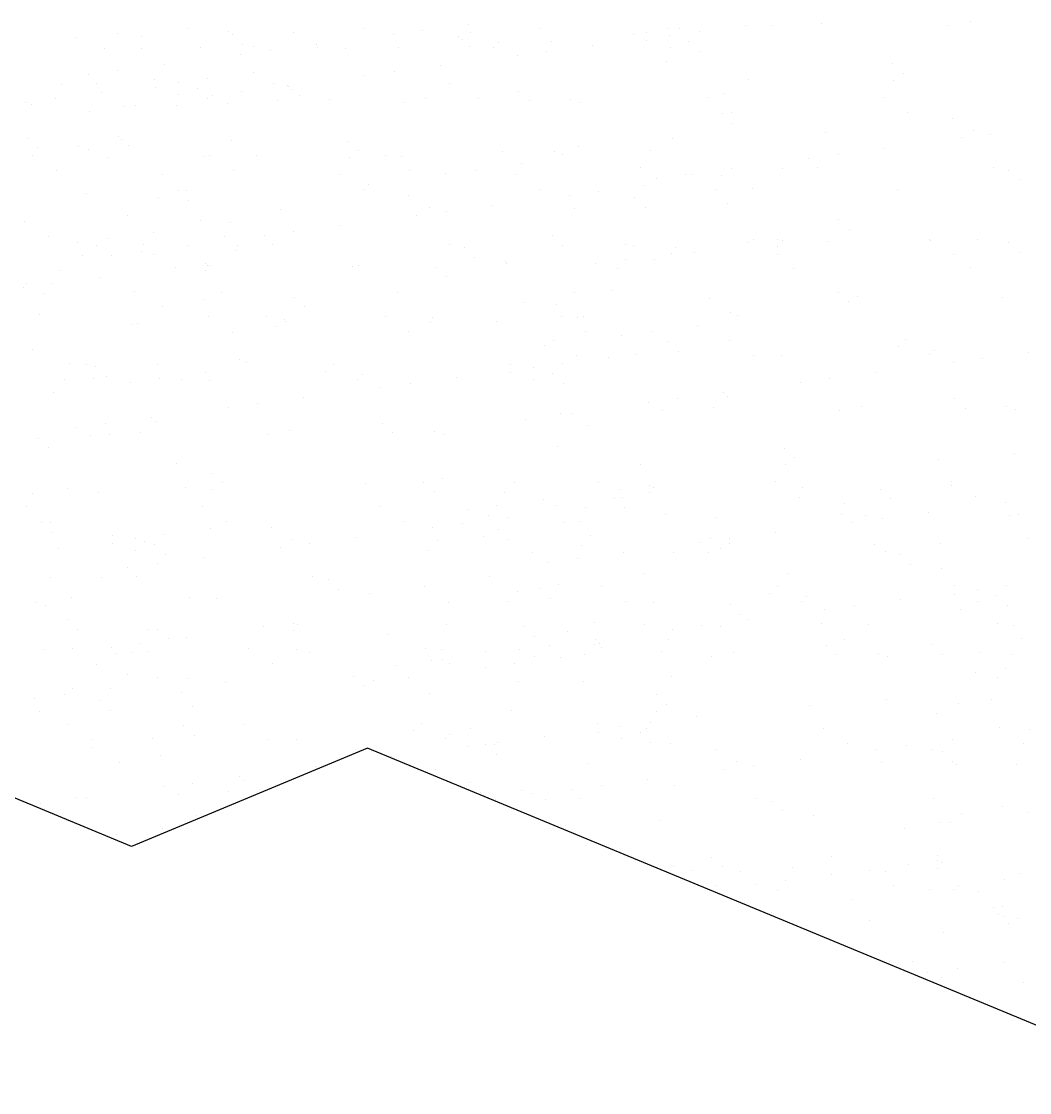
# Model space of a CAD drawing. Header units: inches. Extents: x 12249 to 15396, y 2989 to 4446.
# Drawn here: x 12515.8 to 12782.7, y 3878.1 to 4161.6 of the extents above; entities that cross this region are included whole.
import ezdxf

# ---------------------------------------------------------------- set-up
doc = ezdxf.new("R2010")
doc.units = ezdxf.units.IN
doc.header["$MEASUREMENT"] = 0
doc.layers.add('ROOF LINE', color=7, linetype='Continuous', lineweight=30)
doc.layers.add('ROOFLINE', color=7, linetype='Continuous', lineweight=30)

msp = doc.modelspace()

# ---------------------------------------------------------------- linework, layer by layer
at = {"layer": 'ROOF LINE'}
for p, q in [((12544.88, 3943.24), (12342.43, 4027.14)), ((12607.43, 3969.27), (12544.88, 3943.24)), ((12827.41, 3878.09), (12607.43, 3969.27))]:
    msp.add_line(p, q, dxfattribs=at)
at = {"layer": 'ROOFLINE', "color": 7, "linetype": 'Continuous', "lineweight": 25, "ltscale": 100}
for p, q in [((12559.72, 4159.68), (12559.72, 4159.68)), ((12606.43, 4159.76), (12606.43, 4159.76)), ((12622.09, 4159.27), (12622.09, 4159.27)), ((12634.28, 4160.87), (12634.28, 4160.87)), ((12653.14, 4159.85), (12653.14, 4159.85)), ((12687.17, 4159.63), (12687.17, 4159.63)), ((12690.04, 4159.76), (12690.04, 4159.76)), ((12707.39, 4160.54), (12707.39, 4160.54)), ((12714.38, 4160.46), (12714.38, 4160.46)), ((12727.68, 4161.09), (12727.68, 4161.09)), ((12761.09, 4160.54), (12761.09, 4160.54)), ((12766.94, 4161.59), (12766.94, 4161.59)), ((12530.07, 4157.4), (12530.07, 4157.4)), ((12541.12, 4158.52), (12541.12, 4158.52)), ((12547.47, 4157.5), (12547.47, 4157.5)), ((12570.59, 4158.86), (12570.59, 4158.86)), ((12571.6, 4158.1), (12571.6, 4158.1)), ((12571.6, 4158.1), (12571.6, 4158.1)), ((12587.84, 4158.6), (12587.84, 4158.6)), ((12614.28, 4158.24), (12614.28, 4158.24)), ((12631.62, 4157.58), (12631.62, 4157.58)), ((12632.51, 4156.77), (12632.51, 4156.77)), ((12634.55, 4158.69), (12634.55, 4158.69)), ((12677.85, 4158.15), (12677.85, 4158.15)), ((12681.26, 4158.77), (12681.26, 4158.77)), ((12681.38, 4156.46), (12681.38, 4156.46)), ((12687.39, 4157.91), (12687.39, 4157.91)), ((12692.53, 4156.26), (12692.53, 4156.26)), ((12695.19, 4158.94), (12695.19, 4158.94)), ((12537.9, 4154.38), (12537.9, 4154.38)), ((12547.45, 4154.49), (12547.45, 4154.49)), ((12563.24, 4154.68), (12563.24, 4154.68)), ((12574.37, 4155.56), (12574.37, 4155.56)), ((12577.17, 4154.88), (12577.17, 4154.88)), ((12581.71, 4153.95), (12581.71, 4153.95)), ((12593.91, 4155.56), (12593.91, 4155.56)), ((12594.16, 4154.58), (12594.16, 4154.58)), ((12601.61, 4154.5), (12601.61, 4154.5)), ((12615.54, 4154.7), (12615.54, 4154.7)), ((12634.39, 4155.05), (12634.39, 4155.05)), ((12640.87, 4154.66), (12640.87, 4154.66)), ((12642.12, 4155.96), (12642.12, 4155.96)), ((12654.82, 4153.62), (12654.82, 4153.62)), ((12656.05, 4156.16), (12656.05, 4156.16)), ((12667.01, 4155.23), (12667.01, 4155.23)), ((12687.58, 4154.74), (12687.58, 4154.74)), ((12695.3, 4153.72), (12695.3, 4153.72)), ((12573.9, 4152.93), (12573.9, 4152.93)), ((12647.01, 4152.59), (12647.01, 4152.59)), ((12686.49, 4150.92), (12686.49, 4150.92)), ((12541.33, 4148.64), (12541.33, 4148.64)), ((12553.53, 4150.24), (12553.53, 4150.24)), ((12577.25, 4148.11), (12577.25, 4148.11)), ((12614.44, 4148.31), (12614.44, 4148.31)), ((12626.64, 4149.91), (12626.64, 4149.91)), ((12746.51, 4150.4), (12746.51, 4150.4)), ((12749.27, 4147.87), (12749.27, 4147.87)), ((12526.51, 4144.93), (12526.51, 4144.93)), ((12533.53, 4147.61), (12533.53, 4147.61)), ((12535.78, 4145.09), (12535.78, 4145.09)), ((12551.12, 4146.34), (12551.12, 4146.34)), ((12557.25, 4145.48), (12557.25, 4145.48)), ((12565.06, 4146.5), (12565.06, 4146.5)), ((12582.49, 4145.17), (12582.49, 4145.17)), ((12606.63, 4147.28), (12606.63, 4147.28)), ((12629.2, 4145.25), (12629.2, 4145.25)), ((12708.34, 4146.25), (12708.34, 4146.25)), ((12746.71, 4146.07), (12746.71, 4146.07)), ((12536.88, 4142.79), (12536.88, 4142.79)), ((12551.25, 4144.03), (12551.25, 4144.03)), ((12557.45, 4142.31), (12557.45, 4142.31)), ((12562.4, 4143.82), (12562.4, 4143.82)), ((12574.06, 4142.99), (12574.06, 4142.99)), ((12586.26, 4144.6), (12586.26, 4144.6)), ((12586.53, 4144.42), (12586.53, 4144.42)), ((12587.42, 4143.61), (12587.42, 4143.61)), ((12647.44, 4143.09), (12647.44, 4143.09)), ((12647.44, 4143.09), (12647.44, 4143.09)), ((12701.67, 4142.39), (12701.67, 4142.39)), ((12516.87, 4140.16), (12516.87, 4140.16)), ((12518.57, 4139.54), (12518.57, 4139.54)), ((12524.68, 4141.19), (12524.68, 4141.19)), ((12545.88, 4139.28), (12545.88, 4139.28)), ((12556.94, 4139.36), (12556.94, 4139.36)), ((12565.16, 4141.29), (12565.16, 4141.29)), ((12566.26, 4141.96), (12566.26, 4141.96)), ((12570.22, 4139.98), (12570.22, 4139.98)), ((12583.52, 4140.62), (12583.52, 4140.62)), ((12589.3, 4141.88), (12589.3, 4141.88)), ((12597.45, 4140.82), (12597.45, 4140.82)), ((12616.93, 4140.07), (12616.93, 4140.07)), ((12622.78, 4141.12), (12622.78, 4141.12)), ((12636.72, 4141.32), (12636.72, 4141.32)), ((12650.2, 4140.56), (12650.2, 4140.56)), ((12661.15, 4140.94), (12661.15, 4140.94)), ((12663.64, 4140.15), (12663.64, 4140.15)), ((12697.4, 4141.43), (12697.4, 4141.43)), ((12744.11, 4141.52), (12744.11, 4141.52)), ((12533.69, 4137.68), (12533.69, 4137.68)), ((12543.01, 4139.16), (12543.01, 4139.16)), ((12701.42, 4137.23), (12701.42, 4137.23)), ((12703.72, 4137.4), (12703.72, 4137.4)), ((12750.44, 4137.49), (12750.44, 4137.49)), ((12704.18, 4134.7), (12704.18, 4134.7)), ((12762.32, 4135.91), (12762.32, 4135.91)), ((12541.44, 4131.25), (12541.44, 4131.25)), ((12688.11, 4130.73), (12688.11, 4130.73)), ((12728.62, 4132.19), (12728.62, 4132.19)), ((12764.62, 4130.74), (12764.62, 4130.74)), ((12767.89, 4132.69), (12767.89, 4132.69)), ((12772.43, 4131.76), (12772.43, 4131.76)), ((12517.3, 4130.66), (12517.3, 4130.66)), ((12520.07, 4128.12), (12520.07, 4128.12)), ((12531.02, 4128.5), (12531.02, 4128.5)), ((12542.33, 4130.44), (12542.33, 4130.44)), ((12544.21, 4128.72), (12544.21, 4128.72)), ((12571.53, 4129.96), (12571.53, 4129.96)), ((12602.35, 4129.93), (12602.35, 4129.93)), ((12602.35, 4129.93), (12602.35, 4129.93)), ((12663.25, 4128.6), (12663.25, 4128.6)), ((12744.25, 4128.05), (12744.25, 4128.05)), ((12518.79, 4126.06), (12518.79, 4126.06)), ((12533.51, 4127.72), (12533.51, 4127.72)), ((12538.85, 4125.48), (12538.85, 4125.48)), ((12564.18, 4125.78), (12564.18, 4125.78)), ((12565.5, 4126.15), (12565.5, 4126.15)), ((12578.11, 4125.98), (12578.11, 4125.98)), ((12602.55, 4125.6), (12602.55, 4125.6)), ((12605.11, 4127.39), (12605.11, 4127.39)), ((12612.22, 4126.23), (12612.22, 4126.23)), ((12616.48, 4125.79), (12616.48, 4125.79)), ((12643.07, 4127.06), (12643.07, 4127.06)), ((12657, 4127.25), (12657, 4127.25)), ((12658.93, 4126.32), (12658.93, 4126.32)), ((12682.33, 4127.56), (12682.33, 4127.56)), ((12724.25, 4125.42), (12724.25, 4125.42)), ((12732.05, 4126.45), (12732.05, 4126.45)), ((12618.54, 4122.2), (12618.54, 4122.2)), ((12635.92, 4122.25), (12635.92, 4122.25)), ((12648.11, 4123.86), (12648.11, 4123.86)), ((12679.78, 4122.81), (12679.78, 4122.81)), ((12703.87, 4122.74), (12703.87, 4122.74)), ((12717.23, 4122.74), (12717.23, 4122.74)), ((12726.49, 4122.9), (12726.49, 4122.9)), ((12773.21, 4122.98), (12773.21, 4122.98)), ((12777.25, 4122.23), (12777.25, 4122.23)), ((12525.12, 4122.03), (12525.12, 4122.03)), ((12553.24, 4120.96), (12553.24, 4120.96)), ((12571.83, 4122.12), (12571.83, 4122.12)), ((12599.95, 4121.04), (12599.95, 4121.04)), ((12628.11, 4121.22), (12628.11, 4121.22)), ((12646.66, 4121.13), (12646.66, 4121.13)), ((12683.87, 4120.11), (12683.87, 4120.11)), ((12691.68, 4121.13), (12691.68, 4121.13)), ((12693.37, 4121.21), (12693.37, 4121.21)), ((12701.22, 4120.89), (12701.22, 4120.89)), ((12780.02, 4119.69), (12780.02, 4119.69)), ((12557.26, 4116.76), (12557.26, 4116.76)), ((12559.56, 4116.93), (12559.56, 4116.93)), ((12606.28, 4117.01), (12606.28, 4117.01)), ((12607.74, 4118.54), (12607.74, 4118.54)), ((12652.99, 4117.1), (12652.99, 4117.1)), ((12668.65, 4116.61), (12668.65, 4116.61)), ((12680.84, 4118.21), (12680.84, 4118.21)), ((12699.7, 4117.18), (12699.7, 4117.18)), ((12709.29, 4117.35), (12709.29, 4117.35)), ((12747.66, 4117.17), (12747.66, 4117.17)), ((12533.12, 4116.17), (12533.12, 4116.17)), ((12552.19, 4115.12), (12552.19, 4115.12)), ((12560.02, 4114.23), (12560.02, 4114.23)), ((12618.16, 4115.43), (12618.16, 4115.43)), ((12660.84, 4115.58), (12660.84, 4115.58)), ((12678.18, 4114.92), (12678.18, 4114.92)), ((12584.46, 4111.72), (12584.46, 4111.72)), ((12623.73, 4112.22), (12623.73, 4112.22)), ((12628.27, 4111.29), (12628.27, 4111.29)), ((12640.46, 4112.9), (12640.46, 4112.9)), ((12662.1, 4112.03), (12662.1, 4112.03)), ((12680.95, 4112.39), (12680.95, 4112.39)), ((12702.61, 4113.49), (12702.61, 4113.49)), ((12516.53, 4108.7), (12516.53, 4108.7)), ((12543.95, 4110.26), (12543.95, 4110.26)), ((12563.24, 4108.78), (12563.24, 4108.78)), ((12571.08, 4108.46), (12571.08, 4108.46)), ((12620.46, 4110.26), (12620.46, 4110.26)), ((12732.16, 4109.06), (12732.16, 4109.06)), ((12550.71, 4105.78), (12550.71, 4105.78)), ((12587.89, 4105.97), (12587.89, 4105.97)), ((12600.09, 4107.58), (12600.09, 4107.58)), ((12734.92, 4106.53), (12734.92, 4106.53)), ((12522.85, 4104.67), (12522.85, 4104.67)), ((12530.7, 4103.14), (12530.7, 4103.14)), ((12535.62, 4102.34), (12535.62, 4102.34)), ((12538.51, 4104.17), (12538.51, 4104.17)), ((12548.05, 4102.49), (12548.05, 4102.49)), ((12569.56, 4104.75), (12569.56, 4104.75)), ((12580.09, 4104.95), (12580.09, 4104.95)), ((12582.33, 4102.42), (12582.33, 4102.42)), ((12629.05, 4102.51), (12629.05, 4102.51)), ((12656.28, 4104.93), (12656.28, 4104.93)), ((12659.04, 4102.4), (12659.04, 4102.4)), ((12675.76, 4102.59), (12675.76, 4102.59)), ((12708.22, 4102.96), (12708.22, 4102.96)), ((12709.51, 4103.87), (12709.51, 4103.87)), ((12716.03, 4103.99), (12716.03, 4103.99)), ((12717.19, 4103.61), (12717.19, 4103.61)), ((12729.57, 4103.29), (12729.57, 4103.29)), ((12756.22, 4103.96), (12756.22, 4103.96)), ((12756.6, 4103.52), (12756.6, 4103.52)), ((12768.83, 4103.79), (12768.83, 4103.79)), ((12777.21, 4103.09), (12777.21, 4103.09)), ((12531.96, 4099.6), (12531.96, 4099.6)), ((12539.71, 4099.63), (12539.71, 4099.63)), ((12547.52, 4100.66), (12547.52, 4100.66)), ((12550.81, 4099.95), (12550.81, 4099.95)), ((12559.71, 4102.26), (12559.71, 4102.26)), ((12572.48, 4101.06), (12572.48, 4101.06)), ((12573.07, 4102.27), (12573.07, 4102.27)), ((12633.09, 4101.75), (12633.09, 4101.75)), ((12677.71, 4102.25), (12677.71, 4102.25)), ((12687.85, 4100.28), (12687.85, 4100.28)), ((12689.06, 4101.83), (12689.06, 4101.83)), ((12694, 4100.43), (12694, 4100.43)), ((12715.84, 4099.84), (12715.84, 4099.84)), ((12716.08, 4102.06), (12716.08, 4102.06)), ((12762.55, 4099.93), (12762.55, 4099.93)), ((12779.97, 4100.56), (12779.97, 4100.56)), ((12564.5, 4097.46), (12564.5, 4097.46)), ((12565.13, 4096.88), (12565.13, 4096.88)), ((12565.66, 4097.08), (12565.66, 4097.08)), ((12603.5, 4096.69), (12603.5, 4096.69)), ((12605.07, 4097), (12605.07, 4097)), ((12635.86, 4099.22), (12635.86, 4099.22)), ((12644.01, 4098.15), (12644.01, 4098.15)), ((12644.33, 4097.5), (12644.33, 4097.5)), ((12667.85, 4097.64), (12667.85, 4097.64)), ((12675.66, 4098.67), (12675.66, 4098.67)), ((12683.27, 4098.65), (12683.27, 4098.65)), ((12526.18, 4095.72), (12526.18, 4095.72)), ((12556.69, 4096.43), (12556.69, 4096.43)), ((12564.55, 4095.54), (12564.55, 4095.54)), ((12625.68, 4096.57), (12625.68, 4096.57)), ((12628.44, 4094.03), (12628.44, 4094.03)), ((12673.53, 4096.21), (12673.53, 4096.21)), ((12720.24, 4096.29), (12720.24, 4096.29)), ((12766.95, 4096.38), (12766.95, 4096.38)), ((12516.32, 4091.12), (12516.32, 4091.12)), ((12517.14, 4092.26), (12517.14, 4092.26)), ((12524.13, 4092.15), (12524.13, 4092.15)), ((12536.32, 4093.75), (12536.32, 4093.75)), ((12522, 4089.68), (12522, 4089.68)), ((12545.62, 4090.16), (12545.62, 4090.16)), ((12568.71, 4089.77), (12568.71, 4089.77)), ((12588, 4088.59), (12588, 4088.59)), ((12615.42, 4089.85), (12615.42, 4089.85)), ((12662.13, 4089.94), (12662.13, 4089.94)), ((12672.09, 4090.44), (12672.09, 4090.44)), ((12698, 4088.19), (12698, 4088.19)), ((12732.12, 4089.93), (12732.12, 4089.93)), ((12737.26, 4088.69), (12737.26, 4088.69)), ((12775.63, 4088.5), (12775.63, 4088.5)), ((12553.14, 4086.22), (12553.14, 4086.22)), ((12563.86, 4087.99), (12563.86, 4087.99)), ((12590.76, 4086.05), (12590.76, 4086.05)), ((12648.91, 4087.26), (12648.91, 4087.26)), ((12657.48, 4086.73), (12657.48, 4086.73)), ((12734.88, 4087.39), (12734.88, 4087.39)), ((12520.56, 4083.92), (12520.56, 4083.92)), ((12565.35, 4083.4), (12565.35, 4083.4)), ((12580.59, 4083.4), (12580.59, 4083.4)), ((12585.41, 4082.81), (12585.41, 4082.81)), ((12612.06, 4083.48), (12612.06, 4083.48)), ((12624.67, 4083.31), (12624.67, 4083.31)), ((12658.78, 4083.57), (12658.78, 4083.57)), ((12663.04, 4083.13), (12663.04, 4083.13)), ((12664.61, 4083.44), (12664.61, 4083.44)), ((12703.56, 4084.59), (12703.56, 4084.59)), ((12705.49, 4083.65), (12705.49, 4083.65)), ((12544.9, 4081.35), (12544.9, 4081.35)), ((12546.47, 4081.66), (12546.47, 4081.66)), ((12583.35, 4080.87), (12583.35, 4080.87)), ((12585.73, 4082.16), (12585.73, 4082.16)), ((12624.1, 4081.98), (12624.1, 4081.98)), ((12641.49, 4082.07), (12641.49, 4082.07)), ((12694.67, 4081.19), (12694.67, 4081.19)), ((12571.68, 4079.37), (12571.68, 4079.37)), ((12618.39, 4079.45), (12618.39, 4079.45)), ((12656.54, 4077.18), (12656.54, 4077.18)), ((12665.1, 4079.54), (12665.1, 4079.54)), ((12674.67, 4078.56), (12674.67, 4078.56)), ((12682.48, 4079.59), (12682.48, 4079.59)), ((12703.26, 4077.27), (12703.26, 4077.27)), ((12749.97, 4077.35), (12749.97, 4077.35)), ((12518.77, 4074.83), (12518.77, 4074.83)), ((12654.29, 4075.88), (12654.29, 4075.88)), ((12687.02, 4076.76), (12687.02, 4076.76)), ((12689.79, 4074.23), (12689.79, 4074.23)), ((12747.93, 4075.44), (12747.93, 4075.44)), ((12757.54, 4074.62), (12757.54, 4074.62)), ((12573.42, 4072.16), (12573.42, 4072.16)), ((12575.35, 4071.22), (12575.35, 4071.22)), ((12662.87, 4073.15), (12662.87, 4073.15)), ((12671.28, 4072.68), (12671.28, 4072.68)), ((12678.66, 4073.35), (12678.66, 4073.35)), ((12709.58, 4073.24), (12709.58, 4073.24)), ((12717.03, 4073.16), (12717.03, 4073.16)), ((12756.29, 4073.32), (12756.29, 4073.32)), ((12762.43, 4071.26), (12762.43, 4071.26)), ((12770.24, 4072.29), (12770.24, 4072.29)), ((12782.43, 4073.89), (12782.43, 4073.89)), ((12528.64, 4071.13), (12528.64, 4071.13)), ((12532.91, 4070.7), (12532.91, 4070.7)), ((12535.49, 4070.24), (12535.49, 4070.24)), ((12551.73, 4070.74), (12551.73, 4070.74)), ((12564.54, 4068.76), (12564.54, 4068.76)), ((12596.4, 4068.91), (12596.4, 4068.91)), ((12598.44, 4070.83), (12598.44, 4070.83)), ((12645.15, 4070.91), (12645.15, 4070.91)), ((12645.28, 4068.6), (12645.28, 4068.6)), ((12651.28, 4070.05), (12651.28, 4070.05)), ((12656.42, 4068.39), (12656.42, 4068.39)), ((12659.08, 4071.08), (12659.08, 4071.08)), ((12742.06, 4068.58), (12742.06, 4068.58)), ((12527.13, 4066.82), (12527.13, 4066.82)), ((12534.97, 4067.1), (12534.97, 4067.1)), ((12538.26, 4067.7), (12538.26, 4067.7)), ((12544.53, 4066.13), (12544.53, 4066.13)), ((12552.34, 4067.16), (12552.34, 4067.16)), ((12558.05, 4066.71), (12558.05, 4066.71)), ((12565.5, 4066.64), (12565.5, 4066.64)), ((12604.76, 4066.8), (12604.76, 4066.8)), ((12606.01, 4068.1), (12606.01, 4068.1)), ((12618.71, 4065.76), (12618.71, 4065.76)), ((12630.9, 4067.37), (12630.9, 4067.37)), ((12651.48, 4066.88), (12651.48, 4066.88)), ((12659.19, 4065.86), (12659.19, 4065.86)), ((12722.05, 4065.94), (12722.05, 4065.94)), ((12729.86, 4066.97), (12729.86, 4066.97)), ((12524.16, 4063.45), (12524.16, 4063.45)), ((12610.9, 4064.73), (12610.9, 4064.73)), ((12701.68, 4063.26), (12701.68, 4063.26)), ((12578.33, 4060.45), (12578.33, 4060.45)), ((12590.53, 4062.05), (12590.53, 4062.05)), ((12681.68, 4060.63), (12681.68, 4060.63)), ((12689.49, 4061.66), (12689.49, 4061.66)), ((12702.84, 4062.27), (12702.84, 4062.27)), ((12762.86, 4061.76), (12762.86, 4061.76)), ((12570.52, 4059.42), (12570.52, 4059.42)), ((12658.43, 4057.82), (12658.43, 4057.82)), ((12661.3, 4057.95), (12661.3, 4057.95)), ((12685.64, 4058.65), (12685.64, 4058.65)), ((12698.94, 4059.28), (12698.94, 4059.28)), ((12732.35, 4058.73), (12732.35, 4058.73)), ((12738.2, 4059.78), (12738.2, 4059.78)), ((12765.63, 4059.22), (12765.63, 4059.22)), ((12776.58, 4059.6), (12776.58, 4059.6)), ((12779.07, 4058.82), (12779.07, 4058.82)), ((12537.95, 4055.13), (12537.95, 4055.13)), ((12550.15, 4056.73), (12550.15, 4056.73)), ((12551.31, 4055.74), (12551.31, 4055.74)), ((12611.33, 4055.23), (12611.33, 4055.23)), ((12649.11, 4056.34), (12649.11, 4056.34)), ((12665.56, 4054.53), (12665.56, 4054.53)), ((12530.15, 4054.1), (12530.15, 4054.1)), ((12534.11, 4052.12), (12534.11, 4052.12)), ((12538.97, 4052.22), (12538.97, 4052.22)), ((12547.41, 4052.76), (12547.41, 4052.76)), ((12580.82, 4052.21), (12580.82, 4052.21)), ((12586.67, 4053.26), (12586.67, 4053.26)), ((12614.1, 4052.7), (12614.1, 4052.7)), ((12625.05, 4053.07), (12625.05, 4053.07)), ((12627.54, 4052.29), (12627.54, 4052.29)), ((12520.31, 4051.28), (12520.31, 4051.28)), ((12523.08, 4048.75), (12523.08, 4048.75)), ((12657.75, 4049.11), (12657.75, 4049.11)), ((12717.77, 4048.59), (12717.77, 4048.59)), ((12720.53, 4046.06), (12720.53, 4046.06)), ((12758.49, 4045.72), (12758.49, 4045.72)), ((12778.68, 4047.26), (12778.68, 4047.26)), ((12556.77, 4044.65), (12556.77, 4044.65)), ((12679.6, 4044.44), (12679.6, 4044.44)), ((12717.97, 4044.26), (12717.97, 4044.26)), ((12566.24, 4042.06), (12566.24, 4042.06)), ((12627.14, 4040.74), (12627.14, 4040.74)), ((12528.07, 4037.92), (12528.07, 4037.92)), ((12559.25, 4038.15), (12559.25, 4038.15)), ((12566.44, 4037.73), (12566.44, 4037.73)), ((12569, 4039.53), (12569, 4039.53)), ((12606.96, 4039.19), (12606.96, 4039.19)), ((12622.32, 4039.67), (12622.32, 4039.67)), ((12625.08, 4037.14), (12625.08, 4037.14)), ((12646.22, 4039.69), (12646.22, 4039.69)), ((12668.66, 4039.62), (12668.66, 4039.62)), ((12674.26, 4037.7), (12674.26, 4037.7)), ((12682.07, 4038.73), (12682.07, 4038.73)), ((12683.22, 4038.35), (12683.22, 4038.35)), ((12715.37, 4039.71), (12715.37, 4039.71)), ((12722.63, 4038.26), (12722.63, 4038.26)), ((12743.24, 4037.83), (12743.24, 4037.83)), ((12761.9, 4038.76), (12761.9, 4038.76)), ((12762.08, 4039.79), (12762.08, 4039.79)), ((12518.74, 4036.69), (12518.74, 4036.69)), ((12536.13, 4036.79), (12536.13, 4036.79)), ((12643.75, 4036.99), (12643.75, 4036.99)), ((12653.89, 4035.01), (12653.89, 4035.01)), ((12672.68, 4035.42), (12672.68, 4035.42)), ((12674.98, 4035.59), (12674.98, 4035.59)), ((12682.12, 4036.8), (12682.12, 4036.8)), ((12721.7, 4035.68), (12721.7, 4035.68)), ((12746.01, 4035.3), (12746.01, 4035.3)), ((12768.41, 4035.76), (12768.41, 4035.76)), ((12517.13, 4033.1), (12517.13, 4033.1)), ((12563.84, 4033.18), (12563.84, 4033.18)), ((12610.55, 4033.27), (12610.55, 4033.27)), ((12633.88, 4032.38), (12633.88, 4032.38)), ((12641.69, 4033.41), (12641.69, 4033.41)), ((12657.27, 4033.35), (12657.27, 4033.35)), ((12665.11, 4033.03), (12665.11, 4033.03)), ((12675.44, 4032.89), (12675.44, 4032.89)), ((12733.58, 4034.1), (12733.58, 4034.1)), ((12755.89, 4031.56), (12755.89, 4031.56)), ((12776.26, 4034.24), (12776.26, 4034.24)), ((12521.15, 4028.9), (12521.15, 4028.9)), ((12523.45, 4029.07), (12523.45, 4029.07)), ((12570.17, 4029.15), (12570.17, 4029.15)), ((12616.88, 4029.24), (12616.88, 4029.24)), ((12632.54, 4028.74), (12632.54, 4028.74)), ((12639.56, 4030.95), (12639.56, 4030.95)), ((12644.73, 4030.35), (12644.73, 4030.35)), ((12659.37, 4028.92), (12659.37, 4028.92)), ((12663.59, 4029.32), (12663.59, 4029.32)), ((12686.28, 4031.03), (12686.28, 4031.03)), ((12699.89, 4030.38), (12699.89, 4030.38)), ((12732.99, 4031.12), (12732.99, 4031.12)), ((12735.88, 4028.93), (12735.88, 4028.93)), ((12739.15, 4030.88), (12739.15, 4030.88)), ((12743.69, 4029.95), (12743.69, 4029.95)), ((12777.52, 4030.7), (12777.52, 4030.7)), ((12779.7, 4031.2), (12779.7, 4031.2)), ((12523.91, 4026.37), (12523.91, 4026.37)), ((12553.72, 4025.79), (12553.72, 4025.79)), ((12565.91, 4027.4), (12565.91, 4027.4)), ((12582.05, 4027.57), (12582.05, 4027.57)), ((12624.73, 4027.72), (12624.73, 4027.72)), ((12642.07, 4027.06), (12642.07, 4027.06)), ((12715.51, 4026.24), (12715.51, 4026.24)), ((12539.79, 4025.63), (12539.79, 4025.63)), ((12539.91, 4023.31), (12539.91, 4023.31)), ((12545.91, 4024.77), (12545.91, 4024.77)), ((12548.36, 4023.85), (12548.36, 4023.85)), ((12551.06, 4023.11), (12551.06, 4023.11)), ((12587.62, 4024.36), (12587.62, 4024.36)), ((12592.16, 4023.43), (12592.16, 4023.43)), ((12604.36, 4025.03), (12604.36, 4025.03)), ((12625.99, 4024.17), (12625.99, 4024.17)), ((12638.13, 4025.18), (12638.13, 4025.18)), ((12644.84, 4024.52), (12644.84, 4024.52)), ((12666.5, 4025.63), (12666.5, 4025.63)), ((12695.51, 4023.61), (12695.51, 4023.61)), ((12698.15, 4024.66), (12698.15, 4024.66)), ((12703.3, 4023.42), (12703.3, 4023.42)), ((12703.32, 4024.64), (12703.32, 4024.64)), ((12741.67, 4023.24), (12741.67, 4023.24)), ((12759.06, 4023.34), (12759.06, 4023.34)), ((12782.18, 4024.7), (12782.18, 4024.7)), ((12525.54, 4022.08), (12525.54, 4022.08)), ((12546.11, 4021.6), (12546.11, 4021.6)), ((12553.82, 4020.58), (12553.82, 4020.58)), ((12584.35, 4022.4), (12584.35, 4022.4)), ((12623.52, 4021.46), (12623.52, 4021.46)), ((12651.04, 4021), (12651.04, 4021)), ((12664.03, 4022.92), (12664.03, 4022.92)), ((12675.13, 4020.93), (12675.13, 4020.93)), ((12688.49, 4020.93), (12688.49, 4020.93)), ((12697.76, 4021.09), (12697.76, 4021.09)), ((12700.92, 4022.13), (12700.92, 4022.13)), ((12744.47, 4021.17), (12744.47, 4021.17)), ((12748.51, 4020.42), (12748.51, 4020.42)), ((12551.78, 4018.11), (12551.78, 4018.11)), ((12563.98, 4019.72), (12563.98, 4019.72)), ((12655.13, 4018.3), (12655.13, 4018.3)), ((12662.94, 4019.32), (12662.94, 4019.32)), ((12751.28, 4017.88), (12751.28, 4017.88)), ((12543.98, 4017.08), (12543.98, 4017.08)), ((12546.23, 4014.56), (12546.23, 4014.56)), ((12592.94, 4014.64), (12592.94, 4014.64)), ((12639.65, 4014.73), (12639.65, 4014.73)), ((12680.55, 4015.54), (12680.55, 4015.54)), ((12718.92, 4015.36), (12718.92, 4015.36)), ((12759.43, 4016.82), (12759.43, 4016.82)), ((12523.6, 4014.4), (12523.6, 4014.4)), ((12536.96, 4014.41), (12536.96, 4014.41)), ((12596.98, 4013.89), (12596.98, 4013.89)), ((12622.58, 4011.92), (12622.58, 4011.92)), ((12657.89, 4012.57), (12657.89, 4012.57)), ((12669.29, 4012.01), (12669.29, 4012.01)), ((12716.01, 4012.09), (12716.01, 4012.09)), ((12762.72, 4012.18), (12762.72, 4012.18)), ((12776.65, 4012.34), (12776.65, 4012.34)), ((12529.02, 4009.02), (12529.02, 4009.02)), ((12560.19, 4009.25), (12560.19, 4009.25)), ((12567.39, 4008.83), (12567.39, 4008.83)), ((12599.75, 4011.36), (12599.75, 4011.36)), ((12607.9, 4010.29), (12607.9, 4010.29)), ((12647.17, 4010.79), (12647.17, 4010.79)), ((12653.06, 4011.5), (12653.06, 4011.5)), ((12655.83, 4008.97), (12655.83, 4008.97)), ((12713.97, 4010.17), (12713.97, 4010.17)), ((12723.58, 4009.36), (12723.58, 4009.36)), ((12762.84, 4009.86), (12762.84, 4009.86)), ((12768.84, 4011.31), (12768.84, 4011.31)), ((12773.99, 4009.66), (12773.99, 4009.66)), ((12519.68, 4007.79), (12519.68, 4007.79)), ((12522.17, 4007.01), (12522.17, 4007.01)), ((12628.91, 4007.89), (12628.91, 4007.89)), ((12644.69, 4008.08), (12644.69, 4008.08)), ((12675.62, 4007.98), (12675.62, 4007.98)), ((12683.07, 4007.9), (12683.07, 4007.9)), ((12703.42, 4007.25), (12703.42, 4007.25)), ((12722.33, 4008.06), (12722.33, 4008.06)), ((12728.47, 4006), (12728.47, 4006)), ((12736.27, 4007.02), (12736.27, 4007.02)), ((12748.47, 4008.63), (12748.47, 4008.63)), ((12769.04, 4008.15), (12769.04, 4008.15)), ((12776.75, 4007.12), (12776.75, 4007.12)), ((12527.99, 4003.3), (12527.99, 4003.3)), ((12706.19, 4004.72), (12706.19, 4004.72)), ((12708.09, 4003.31), (12708.09, 4003.31)), ((12764.33, 4005.93), (12764.33, 4005.93)), ((12530.75, 4000.77), (12530.75, 4000.77)), ((12549.42, 4000.61), (12549.42, 4000.61)), ((12551.89, 4000.73), (12551.89, 4000.73)), ((12579.93, 4001.32), (12579.93, 4001.32)), ((12587.74, 4002.35), (12587.74, 4002.35)), ((12587.79, 4000.43), (12587.79, 4000.43)), ((12588.89, 4001.97), (12588.89, 4001.97)), ((12628.3, 4001.89), (12628.3, 4001.89)), ((12648.91, 4001.46), (12648.91, 4001.46)), ((12667.57, 4002.39), (12667.57, 4002.39)), ((12680.77, 4002.06), (12680.77, 4002.06)), ((12688.09, 4000.68), (12688.09, 4000.68)), ((12695.9, 4001.71), (12695.9, 4001.71)), ((12700.83, 4001.48), (12700.83, 4001.48)), ((12727.49, 4002.15), (12727.49, 4002.15)), ((12740.09, 4001.98), (12740.09, 4001.98)), ((12774.2, 4002.23), (12774.2, 4002.23)), ((12778.47, 4001.79), (12778.47, 4001.79)), ((12554.66, 3998.19), (12554.66, 3998.19)), ((12559.56, 3998.64), (12559.56, 3998.64)), ((12612.8, 3999.4), (12612.8, 3999.4)), ((12651.68, 3998.92), (12651.68, 3998.92)), ((12660.32, 4000.02), (12660.32, 4000.02)), ((12667.72, 3998), (12667.72, 3998)), ((12687.1, 3998.03), (12687.1, 3998.03)), ((12733.81, 3998.12), (12733.81, 3998.12)), ((12780.52, 3998.2), (12780.52, 3998.2)), ((12521.78, 3995.45), (12521.78, 3995.45)), ((12529.24, 3995.54), (12529.24, 3995.54)), ((12539.55, 3996.01), (12539.55, 3996.01)), ((12547.36, 3997.04), (12547.36, 3997.04)), ((12549.3, 3994.95), (12549.3, 3994.95)), ((12575.96, 3995.62), (12575.96, 3995.62)), ((12588.56, 3995.45), (12588.56, 3995.45)), ((12591.95, 3994.66), (12591.95, 3994.66)), ((12622.67, 3995.7), (12622.67, 3995.7)), ((12626.94, 3995.27), (12626.94, 3995.27)), ((12638.66, 3994.74), (12638.66, 3994.74)), ((12647.71, 3995.37), (12647.71, 3995.37)), ((12655.52, 3996.39), (12655.52, 3996.39)), ((12667.45, 3996.73), (12667.45, 3996.73)), ((12668.88, 3997.01), (12668.88, 3997.01)), ((12669.38, 3995.79), (12669.38, 3995.79)), ((12685.37, 3994.83), (12685.37, 3994.83)), ((12728.9, 3996.49), (12728.9, 3996.49)), ((12756.86, 3996.6), (12756.86, 3996.6)), ((12540.86, 3994.41), (12540.86, 3994.41)), ((12545.23, 3994.57), (12545.23, 3994.57)), ((12624.46, 3992.56), (12624.46, 3992.56)), ((12627.34, 3992.68), (12627.34, 3992.68)), ((12651.68, 3993.39), (12651.68, 3993.39)), ((12658.56, 3993.33), (12658.56, 3993.33)), ((12664.98, 3994.02), (12664.98, 3994.02)), ((12698.39, 3993.47), (12698.39, 3993.47)), ((12704.24, 3994.52), (12704.24, 3994.52)), ((12731.66, 3993.96), (12731.66, 3993.96)), ((12742.61, 3994.34), (12742.61, 3994.34)), ((12745.1, 3993.55), (12745.1, 3993.55)), ((12759.63, 3994.06), (12759.63, 3994.06)), ((12769.72, 3994.54), (12769.72, 3994.54)), ((12778.3, 3993.91), (12778.3, 3993.91)), ((12535.57, 3991.51), (12535.57, 3991.51)), ((12582.28, 3991.59), (12582.28, 3991.59)), ((12615.15, 3991.08), (12615.15, 3991.08)), ((12628.99, 3991.68), (12628.99, 3991.68)), ((12638.56, 3990.7), (12638.56, 3990.7)), ((12646.37, 3991.73), (12646.37, 3991.73)), ((12768.43, 3989.31), (12768.43, 3989.31)), ((12776.24, 3990.34), (12776.24, 3990.34)), ((12543.8, 3988.81), (12543.8, 3988.81)), ((12551.9, 3988.07), (12551.9, 3988.07)), ((12559.74, 3987.75), (12559.74, 3987.75)), ((12569.7, 3986.55), (12569.7, 3986.55)), ((12603.82, 3988.29), (12603.82, 3988.29)), ((12608.97, 3987.05), (12608.97, 3987.05)), ((12618.19, 3988.02), (12618.19, 3988.02)), ((12647.34, 3986.87), (12647.34, 3986.87)), ((12664.73, 3986.97), (12664.73, 3986.97)), ((12687.85, 3988.33), (12687.85, 3988.33)), ((12774.11, 3987.87), (12774.11, 3987.87)), ((12527.17, 3983.46), (12527.17, 3983.46)), ((12529.19, 3985.09), (12529.19, 3985.09)), ((12539.37, 3985.07), (12539.37, 3985.07)), ((12558.23, 3984.04), (12558.23, 3984.04)), ((12606.59, 3985.76), (12606.59, 3985.76)), ((12623.78, 3983.84), (12623.78, 3983.84)), ((12683.81, 3983.33), (12683.81, 3983.33)), ((12519.37, 3982.43), (12519.37, 3982.43)), ((12536.71, 3981.77), (12536.71, 3981.77)), ((12686.57, 3980.79), (12686.57, 3980.79)), ((12724.52, 3980.46), (12724.52, 3980.46)), ((12744.71, 3982), (12744.71, 3982)), ((12763.79, 3980.96), (12763.79, 3980.96)), ((12772.68, 3982.11), (12772.68, 3982.11)), ((12520.63, 3978.89), (12520.63, 3978.89)), ((12539.47, 3979.24), (12539.47, 3979.24)), ((12561.14, 3980.35), (12561.14, 3980.35)), ((12645.64, 3979.18), (12645.64, 3979.18)), ((12684.01, 3979), (12684.01, 3979)), ((12758.07, 3978.39), (12758.07, 3978.39)), ((12528.25, 3975.55), (12528.25, 3975.55)), ((12558.73, 3975.13), (12558.73, 3975.13)), ((12574.96, 3975.63), (12574.96, 3975.63)), ((12621.67, 3975.72), (12621.67, 3975.72)), ((12668.39, 3975.8), (12668.39, 3975.8)), ((12674.51, 3974.94), (12674.51, 3974.94)), ((12682.32, 3975.97), (12682.32, 3975.97)), ((12694.52, 3977.57), (12694.52, 3977.57)), ((12561.5, 3972.59), (12561.5, 3972.59)), ((12619.64, 3973.8), (12619.64, 3973.8)), ((12629.25, 3972.99), (12629.25, 3972.99)), ((12634.7, 3974.36), (12634.7, 3974.36)), ((12654.14, 3972.26), (12654.14, 3972.26)), ((12668.51, 3973.49), (12668.51, 3973.49)), ((12679.66, 3973.29), (12679.66, 3973.29)), ((12681.41, 3974.45), (12681.41, 3974.45)), ((12728.12, 3974.53), (12728.12, 3974.53)), ((12774.83, 3974.62), (12774.83, 3974.62)), ((12782.67, 3974.3), (12782.67, 3974.3)), ((12534.29, 3969.45), (12534.29, 3969.45)), ((12534.58, 3971.52), (12534.58, 3971.52)), ((12550.36, 3971.71), (12550.36, 3971.71)), ((12581.29, 3971.6), (12581.29, 3971.6)), ((12588.73, 3971.53), (12588.73, 3971.53)), ((12628, 3971.69), (12628, 3971.69)), ((12634.14, 3969.62), (12634.14, 3969.62)), ((12638.71, 3970.16), (12638.71, 3970.16)), ((12641.02, 3970.33), (12641.02, 3970.33)), ((12641.94, 3970.65), (12641.94, 3970.65)), ((12674.71, 3971.77), (12674.71, 3971.77)), ((12682.42, 3970.75), (12682.42, 3970.75)), ((12687.73, 3970.42), (12687.73, 3970.42)), ((12734.45, 3970.5), (12734.45, 3970.5)), ((12750.1, 3970.01), (12750.1, 3970.01)), ((12762.3, 3971.61), (12762.3, 3971.61)), ((12781.16, 3970.59), (12781.16, 3970.59)), ((12552.52, 3967.28), (12552.52, 3967.28)), ((12613.76, 3966.94), (12613.76, 3966.94)), ((12641.48, 3967.63), (12641.48, 3967.63)), ((12699.62, 3968.84), (12699.62, 3968.84)), ((12721.92, 3966.3), (12721.92, 3966.3)), ((12742.3, 3968.98), (12742.3, 3968.98)), ((12757.13, 3968.85), (12757.13, 3968.85)), ((12759.64, 3968.32), (12759.64, 3968.32)), ((12541.8, 3965.51), (12541.8, 3965.51)), ((12593.76, 3964.31), (12593.76, 3964.31)), ((12625.41, 3963.66), (12625.41, 3963.66)), ((12665.92, 3965.12), (12665.92, 3965.12)), ((12701.92, 3963.66), (12701.92, 3963.66)), ((12705.19, 3965.62), (12705.19, 3965.62)), ((12709.73, 3964.69), (12709.73, 3964.69)), ((12743.56, 3965.43), (12743.56, 3965.43)), ((12762.41, 3965.79), (12762.41, 3965.79)), ((12763.46, 3964.82), (12763.46, 3964.82)), ((12779.24, 3965.01), (12779.24, 3965.01)), ((12573.39, 3961.63), (12573.39, 3961.63)), ((12574.54, 3960.64), (12574.54, 3960.64)), ((12681.55, 3960.98), (12681.55, 3960.98)), ((12553.38, 3958.99), (12553.38, 3958.99)), ((12561.19, 3960.02), (12561.19, 3960.02)), ((12634.57, 3960.12), (12634.57, 3960.12)), ((12648.28, 3957.96), (12648.28, 3957.96)), ((12661.54, 3958.35), (12661.54, 3958.35)), ((12669.35, 3959.38), (12669.35, 3959.38)), ((12688.8, 3959.42), (12688.8, 3959.42)), ((12530.13, 3956.19), (12530.13, 3956.19)), ((12533.01, 3956.31), (12533.01, 3956.31)), ((12557.35, 3957.01), (12557.35, 3957.01)), ((12570.65, 3957.65), (12570.65, 3957.65)), ((12637.33, 3957.59), (12637.33, 3957.59)), ((12641.17, 3955.67), (12641.17, 3955.67)), ((12650.77, 3957.18), (12650.77, 3957.18)), ((12654.53, 3955.67), (12654.53, 3955.67)), ((12663.79, 3955.82), (12663.79, 3955.82)), ((12710.5, 3955.91), (12710.5, 3955.91)), ((12714.55, 3955.16), (12714.55, 3955.16)), ((12757.22, 3955.99), (12757.22, 3955.99)), ((12520.81, 3954.7), (12520.81, 3954.7)), ((12717.31, 3952.62), (12717.31, 3952.62)), ((12775.46, 3953.83), (12775.46, 3953.83)), ((12782.26, 3952.29), (12782.26, 3952.29)), ((12562.08, 3951.45), (12562.08, 3951.45)), ((12684.96, 3950.1), (12684.96, 3950.1)), ((12725.47, 3951.55), (12725.47, 3951.55)), ((12759.01, 3949.49), (12759.01, 3949.49)), ((12761.89, 3949.61), (12761.89, 3949.61)), ((12764.73, 3952.06), (12764.73, 3952.06)), ((12541, 3946.44), (12541, 3946.44)), ((12553.2, 3948.05), (12553.2, 3948.05)), ((12749.69, 3948), (12749.69, 3948)), ((12758.33, 3940.77), (12758.33, 3940.77)), ((12688.34, 3937.92), (12688.34, 3937.92)), ((12698.58, 3940.36), (12698.58, 3940.36)), ((12730.36, 3940.66), (12730.36, 3940.66)), ((12750.52, 3938.39), (12750.52, 3938.39)), ((12758.33, 3939.41), (12758.33, 3939.41)), ((12759.49, 3939.04), (12759.49, 3939.04)), ((12693.52, 3936.88), (12693.52, 3936.88)), ((12701.34, 3937.83), (12701.34, 3937.83)), ((12706.13, 3936.72), (12706.13, 3936.72)), ((12720.01, 3937.68), (12720.01, 3937.68)), ((12730.15, 3935.7), (12730.15, 3935.7)), ((12740.23, 3936.97), (12740.23, 3936.97)), ((12744.5, 3936.53), (12744.5, 3936.53)), ((12758.38, 3937.49), (12758.38, 3937.49)), ((12780.19, 3936.11), (12780.19, 3936.11)), ((12699.85, 3932.85), (12699.85, 3932.85)), ((12710.15, 3933.07), (12710.15, 3933.07)), ((12717.96, 3934.1), (12717.96, 3934.1)), ((12746.56, 3932.94), (12746.56, 3932.94)), ((12763.93, 3932.99), (12763.93, 3932.99)), ((12776.13, 3934.6), (12776.13, 3934.6)), ((12715.83, 3931.64), (12715.83, 3931.64)), ((12756.13, 3931.96), (12756.13, 3931.96)), ((12762.54, 3931.72), (12762.54, 3931.72)), ((12769.24, 3931.29), (12769.24, 3931.29)), ((12735.75, 3929.28), (12735.75, 3929.28)), ((12773.26, 3927.09), (12773.26, 3927.09)), ((12775.57, 3927.26), (12775.57, 3927.26)), ((12714.39, 3925.87), (12714.39, 3925.87)), ((12774.42, 3925.35), (12774.42, 3925.35)), ((12776.03, 3924.56), (12776.03, 3924.56)), ((12779.56, 3924.11), (12779.56, 3924.11)), ((12740.3, 3923.61), (12740.3, 3923.61)), ((12777.18, 3922.82), (12777.18, 3922.82)), ((12759.96, 3920.58), (12759.96, 3920.58)), ((12745.56, 3912.7), (12745.56, 3912.7)), ((12751.63, 3912.67), (12751.63, 3912.67)), ((12775.72, 3912.59), (12775.72, 3912.59)), ((12755.72, 3909.96), (12755.72, 3909.96)), ((12763.52, 3910.99), (12763.52, 3910.99)), ((12759.33, 3908.59), (12759.33, 3908.59)), ((12781.13, 3907.21), (12781.13, 3907.21)), ((12772.16, 3902.4), (12772.16, 3902.4))]:
    msp.add_line(p, q, dxfattribs=at)

doc.saveas('drawing.dxf')
